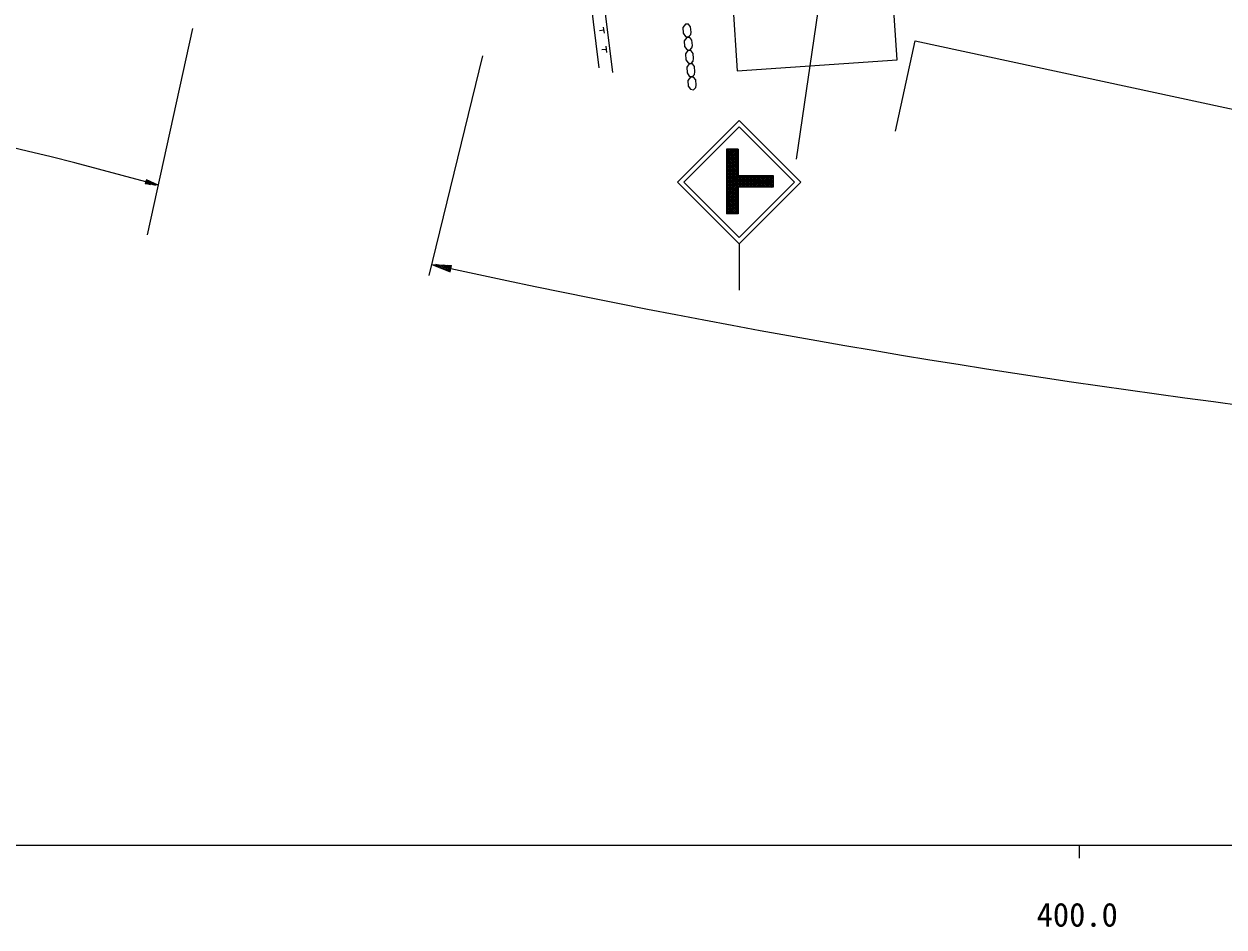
# Model space of a CAD drawing. Units: millimetres, scale not verified. Extents: x 40000 to 680000, y 20000 to 380000.
# Drawn here: x 386972 to 479114, y 198715 to 268104 of the extents above; entities that cross this region are included whole.
import ezdxf
from ezdxf.enums import TextEntityAlignment as Align

# ---------------------------------------------------------------- set-up
doc = ezdxf.new("R2010")
doc.units = ezdxf.units.MM
doc.header["$LTSCALE"] = 1000
for name, color, linetype, lineweight in [('M-BGD', 7, 'Continuous', 25), ('M-STR-HTXT', 7, 'Continuous', 13), ('M-STR-STRC', 7, 'Continuous', 25), ('M-TTL-BAND', 7, 'Continuous', 25)]:
    doc.layers.add(name, color=color, linetype=linetype, lineweight=lineweight)
doc.styles.add('ＭＳ ゴシック', font='')
doc.styles.get('ＭＳ ゴシック').set_extended_font_data('MS Gothic')

msp = doc.modelspace()

# ---------------------------------------------------------------- hatches: boundary and pattern name
at = {"layer": 'M-STR-STRC'}
h = msp.add_hatch(dxfattribs=at)
h.set_pattern_fill('USER', color=256, style=0, pattern_type=2)
h.set_pattern_definition([(45, (-73770, 379679), (-70.7128, 70.7128), []), (135, (-73770, 379679), (-70.71634, -70.71634), [])])
h.paths.add_polyline_path([(444496, 255555), (444496, 256455), (441803, 256455), (441803, 258488), (440903, 258488), (440903, 253523), (441803, 253523), (441803, 255555)])

# ---------------------------------------------------------------- linework, layer by layer
at = {"layer": 'M-BGD'}
for p, q in [((428617, 284775), (431120, 264724)), ((432187, 264366), (429721, 284503)), ((431485, 267628), (431166, 267589)), ((431456, 267868), (431515, 267388)), ((437762, 268086), (437569, 267837)), ((437569, 267837), (437597, 267391)), ((437597, 267391), (437769, 267150)), ((438006, 268082), (437762, 268086)), ((438005, 267106), (438163, 267284)), ((438161, 267880), (438006, 268082)), ((438199, 267475), (438161, 267880)), ((438163, 267284), (438199, 267475)), ((431637, 266393), (431695, 265918)), ((437858, 267070), (437665, 266821)), ((437665, 266821), (437694, 266375)), ((437694, 266375), (437865, 266134)), ((437769, 267150), (438005, 267106)), ((438102, 267066), (437858, 267070)), ((438257, 266863), (438102, 267066)), ((438295, 266459), (438257, 266863)), ((438260, 266268), (438295, 266459)), ((453897, 259866), (455388, 266808)), ((431666, 266156), (431349, 266117)), ((437954, 266054), (437761, 265805)), ((437761, 265805), (437790, 265359)), ((437865, 266134), (438101, 266090)), ((438198, 266050), (437954, 266054)), ((438101, 266090), (438260, 266268)), ((438353, 265847), (438198, 266050)), ((438392, 265443), (438353, 265847)), ((438356, 265251), (438392, 265443)), ((437790, 265359), (437962, 265118)), ((438051, 265038), (437858, 264789)), ((437858, 264789), (437886, 264343)), ((437962, 265118), (438197, 265074)), ((438295, 265034), (438051, 265038)), ((438197, 265074), (438356, 265251)), ((438450, 264831), (438295, 265034)), ((438488, 264427), (438450, 264831)), ((437886, 264343), (438058, 264102)), ((438147, 264022), (437954, 263773)), ((437954, 263773), (437982, 263327)), ((438058, 264102), (438293, 264058)), ((438391, 264018), (438147, 264022)), ((438293, 264058), (438452, 264235)), ((438546, 263815), (438391, 264018)), ((438452, 264235), (438488, 264427)), ((438584, 263411), (438546, 263815)), ((437982, 263327), (438154, 263086)), ((438154, 263086), (438390, 263042)), ((438390, 263042), (438549, 263219)), ((438549, 263219), (438584, 263411))]:
    msp.add_line(p, q, dxfattribs=at)
msp.add_lwpolyline([(441745, 264504), (454027, 265353), (453373, 274822), (446508, 274347), (446810, 269992), (441391, 269618)], close=True, dxfattribs=at)
msp.add_lwpolyline([(455388, 266808), (482867, 260905), (481376, 253963)], dxfattribs=at)
at = {"layer": 'M-STR-HTXT'}
for p, q in [((396449, 251909), (399929, 267747)), ((418075, 248784), (422195, 265652)), ((396366, 256138), (396276, 255817)), ((397284, 255708), (396276, 255817)), ((396477, 255795), (396285, 255849)), ((396294, 255881), (396679, 255773)), ((396881, 255752), (396303, 255913)), ((396312, 255946), (397082, 255730)), ((397284, 255708), (396321, 255978)), ((396330, 256010), (397100, 255794)), ((396916, 255880), (396339, 256042)), ((396348, 256074), (396733, 255966)), ((396549, 256052), (396357, 256106)), ((397284, 255708), (396366, 256138)), ((418282, 249630), (419693, 249064)), ((418282, 249630), (419801, 249552)), ((418282, 249630), (419747, 249308)), ((419736, 249259), (418564, 249516)), ((419758, 249357), (418586, 249614)), ((418846, 249403), (419725, 249210)), ((418889, 249599), (419768, 249405)), ((419715, 249161), (419129, 249290)), ((419779, 249454), (419193, 249583)), ((419411, 249177), (419704, 249112)), ((419497, 249567), (419790, 249503)), ((419693, 249064), (419801, 249552))]:
    msp.add_line(p, q, dxfattribs=at)
for centre, radius, start, end in [((316192, -33856), 300704, 74.54575, 97.4092), ((572404, 950722), 717832, 257.7215, 268.9691)]:
    msp.add_arc(centre, radius, start, end, dxfattribs=at)
at = {"layer": 'M-STR-STRC'}
for p, q in [((449815, 282030), (446254, 257706)), ((437148, 255950), (441886, 260687)), ((437643, 255950), (441886, 260192)), ((441886, 260687), (446623, 255950)), ((441886, 260192), (446128, 255950)), ((440903, 258488), (440903, 253523)), ((441803, 258488), (440903, 258488)), ((441803, 258488), (441803, 256455)), ((441803, 256455), (444496, 256455)), ((444496, 256455), (444496, 255555)), ((437148, 255950), (441886, 251212)), ((437643, 255950), (441886, 251707)), ((444496, 255555), (441803, 255555)), ((441803, 255555), (441803, 253523)), ((441886, 251707), (446128, 255950)), ((441886, 251212), (446623, 255950)), ((441803, 253523), (440903, 253523)), ((441886, 251212), (441886, 247656))]:
    msp.add_line(p, q, dxfattribs=at)
at = {"layer": 'M-TTL-BAND'}
for p, q in [((40000, 205000), (579000, 205000)), ((468000, 205000), (468000, 204000))]:
    msp.add_line(p, q, dxfattribs=at)

# ---------------------------------------------------------------- texts
at = {"layer": 'M-TTL-BAND', "style": 'ＭＳ ゴシック'}
msp.add_text('400.0', height=1833, dxfattribs=at).set_placement((467844, 198195), align=Align.BOTTOM_CENTER)

doc.saveas('drawing.dxf')
